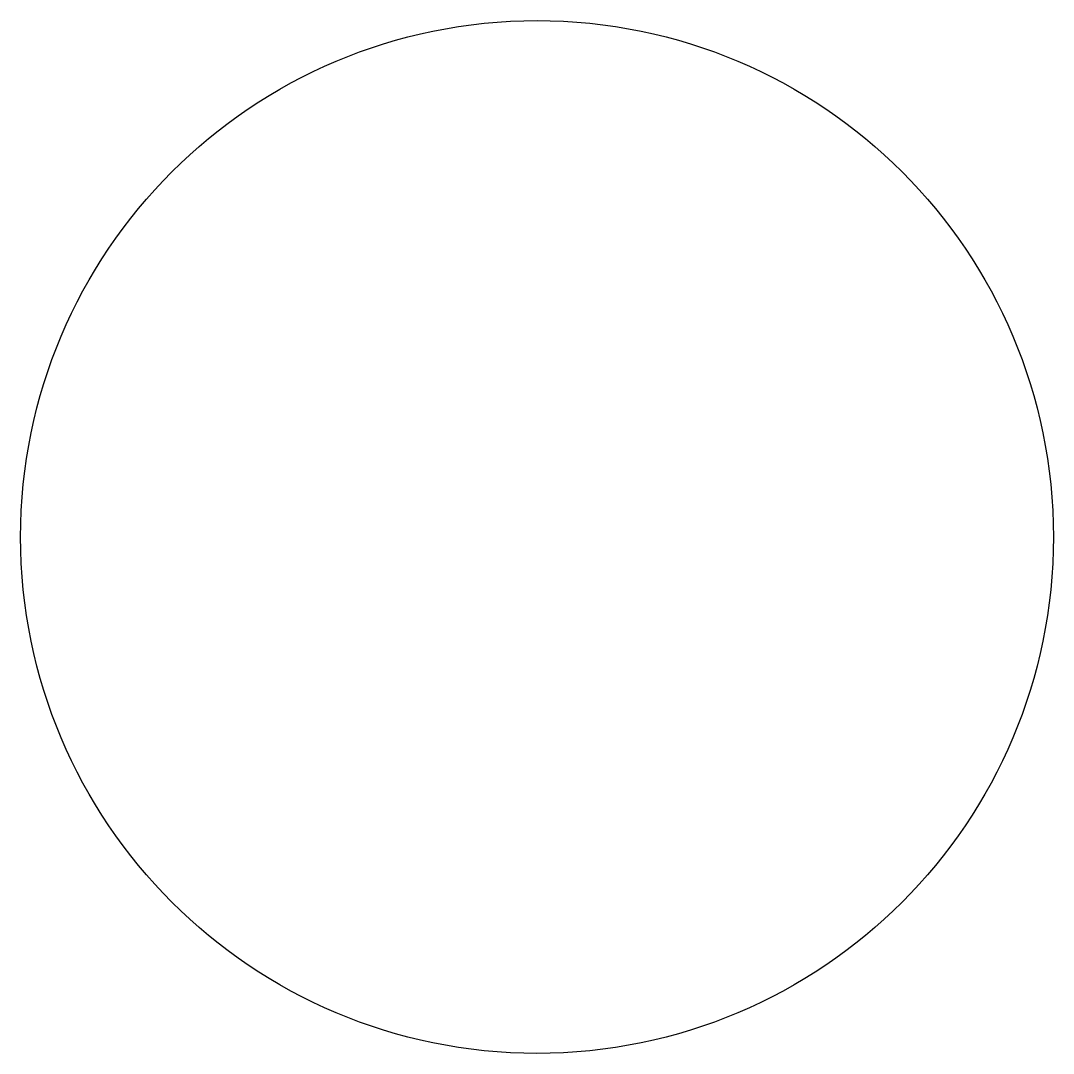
# Model space of a CAD drawing. Header units: millimetres. Extents: x 8 to 32, y 8 to 32.
import ezdxf

# ---------------------------------------------------------------- set-up
doc = ezdxf.new("R2010")
doc.units = ezdxf.units.MM
doc.layers.add('CIRCLES', color=7, linetype='Continuous')

msp = doc.modelspace()

# ---------------------------------------------------------------- linework, layer by layer
at = {"layer": 'CIRCLES'}
msp.add_circle((20, 20), 12, dxfattribs=at)

doc.saveas('drawing.dxf')
